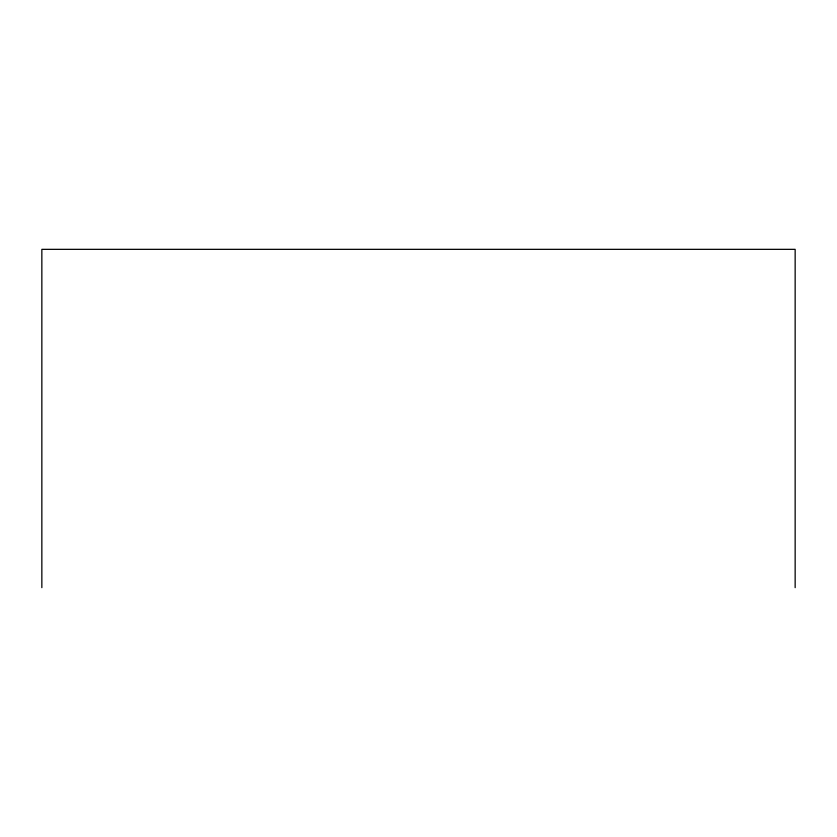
<?xml version="1.0" encoding="UTF-8"?>
<svg xmlns="http://www.w3.org/2000/svg" width="837" height="837" viewBox="0 0 837 837"><rect width="100%" height="100%" fill="white"/><g stroke="black" fill="none" stroke-linecap="round" stroke-linejoin="round"><path stroke-width="1.26" d="M795.15 587.658L795.15 249.342L41.85 249.342L41.85 587.658"/></g></svg>
